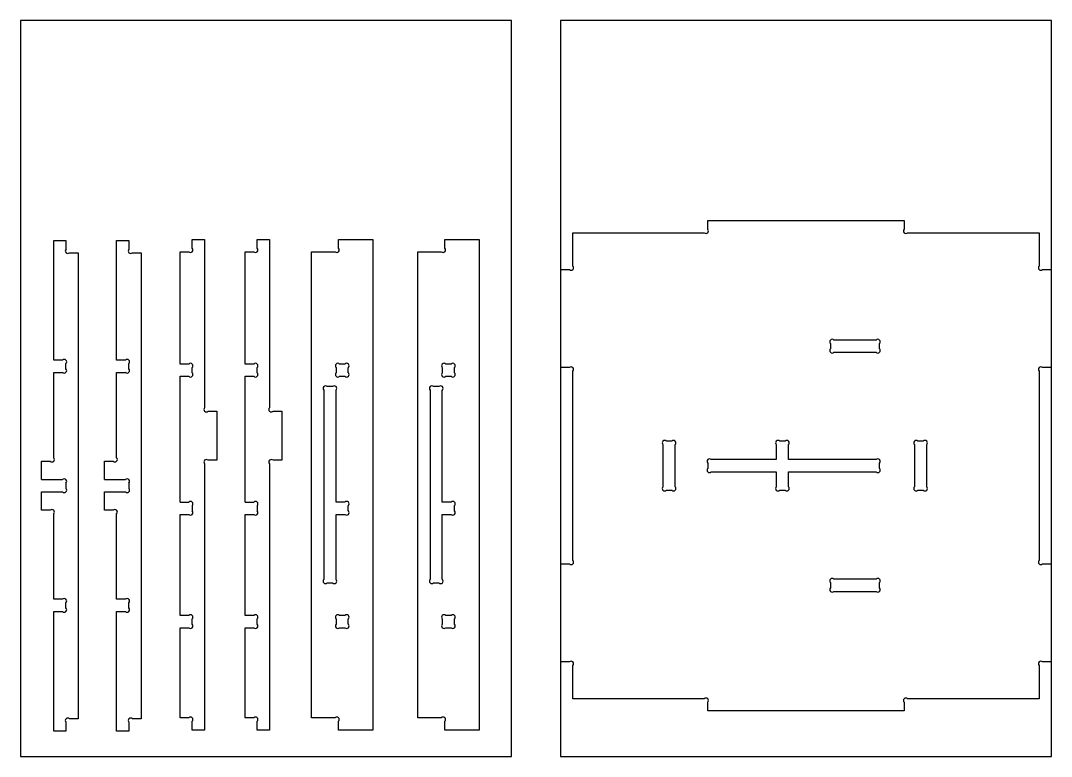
# Model space of a CAD drawing. Extents: x -220 to 640, y 0 to 300.
# Drawn here: x 220 to 640, y 0 to 300 of the extents above; entities that cross this region are included whole.
import ezdxf

# ---------------------------------------------------------------- set-up
doc = ezdxf.new("R2010")
doc.units = 0
doc.linetypes.add('CONTINUOUS2', pattern=[0])
doc.layers.get('0').update_dxf_attribs({"linetype": 'CONTINUOUS'})
doc.layers.add('FT_MACHINE', color=1, linetype='CONTINUOUS')

msp = doc.modelspace()

# ---------------------------------------------------------------- linework, layer by layer
at = {"linetype": 'CONTINUOUS2'}
for p, q in [((500, 214.93), (500, 218.52)), ((500, 218.52), (580, 218.52)), ((580, 218.52), (580, 214.93)), ((233.49, 161.59), (233.49, 210.34)), ((233.49, 210.34), (238.49, 210.34)), ((238.49, 210.34), (238.49, 206.75)), ((259.12, 161.59), (259.12, 210.34)), ((259.12, 210.34), (264.12, 210.34)), ((264.12, 210.34), (264.12, 206.75)), ((289.95, 207.18), (289.95, 210.76)), ((289.95, 210.76), (294.95, 210.76)), ((294.95, 210.76), (294.95, 142.18)), ((316.43, 207.18), (316.43, 210.76)), ((316.43, 210.76), (321.43, 210.76)), ((321.43, 210.76), (321.43, 142.18)), ((349.53, 210.76), (363.53, 210.76)), ((349.53, 207.18), (349.53, 210.76)), ((363.53, 210.76), (363.53, 10.76)), ((392.83, 210.76), (406.83, 210.76)), ((392.83, 207.18), (392.83, 210.76)), ((406.83, 210.76), (406.83, 10.76)), ((445, 199.93), (445, 213.52)), ((445, 213.52), (498.59, 213.52)), ((581.41, 213.52), (635, 213.52)), ((635, 213.52), (635, 199.93)), ((239.9, 205.34), (243.49, 205.34)), ((243.49, 205.34), (243.49, 15.34)), ((265.54, 205.34), (269.12, 205.34)), ((269.12, 205.34), (269.12, 15.34)), ((284.95, 159.98), (284.95, 205.76)), ((284.95, 205.76), (288.53, 205.76)), ((311.43, 159.98), (311.43, 205.76)), ((311.43, 205.76), (315.01, 205.76)), ((338.53, 15.76), (338.53, 205.76)), ((338.53, 205.76), (348.12, 205.76)), ((381.83, 15.76), (381.83, 205.76)), ((381.83, 205.76), (391.42, 205.76)), ((440, 198.52), (443.59, 198.52)), ((636.41, 198.52), (640, 198.52)), ((550, 168.35), (550, 166.18)), ((568.59, 169.77), (551.41, 169.77)), ((570, 166.18), (570, 168.35)), ((551.41, 164.77), (568.59, 164.77)), ((237.08, 161.59), (233.49, 161.59)), ((238.49, 158), (238.49, 160.18)), ((262.71, 161.59), (259.12, 161.59)), ((264.12, 158), (264.12, 160.18)), ((288.53, 159.98), (284.95, 159.98)), ((315.01, 159.98), (311.43, 159.98)), ((352.12, 159.98), (349.95, 159.98)), ((395.42, 159.98), (393.25, 159.98)), ((233.49, 156.59), (237.08, 156.59)), ((233.49, 121.75), (233.49, 156.59)), ((259.12, 156.59), (262.71, 156.59)), ((259.12, 121.75), (259.12, 156.59)), ((289.95, 156.39), (289.95, 158.56)), ((316.43, 156.39), (316.43, 158.56)), ((348.53, 158.56), (348.53, 156.39)), ((353.53, 156.39), (353.53, 158.56)), ((391.83, 158.56), (391.83, 156.39)), ((396.83, 156.39), (396.83, 158.56)), ((443.59, 158.52), (440, 158.52)), ((445, 79.93), (445, 157.1)), ((635, 157.1), (635, 79.93)), ((640, 158.52), (636.41, 158.52)), ((284.95, 154.98), (288.53, 154.98)), ((284.95, 103.67), (284.95, 154.98)), ((311.43, 154.98), (315.01, 154.98)), ((311.43, 103.67), (311.43, 154.98)), ((349.95, 154.98), (352.12, 154.98)), ((393.25, 154.98), (395.42, 154.98)), ((343.53, 149.35), (343.53, 72.18)), ((347.12, 150.76), (344.95, 150.76)), ((348.53, 103.67), (348.53, 149.35)), ((386.83, 149.35), (386.83, 72.18)), ((390.42, 150.76), (388.25, 150.76)), ((391.83, 103.67), (391.83, 149.35)), ((296.36, 140.76), (299.95, 140.76)), ((299.95, 140.76), (299.95, 120.76)), ((322.84, 140.76), (326.43, 140.76)), ((326.43, 140.76), (326.43, 120.76)), ((481.72, 127.1), (481.72, 109.93)), ((485.3, 128.52), (483.13, 128.52)), ((486.72, 109.93), (486.72, 127.1)), ((527.91, 127.1), (527.91, 121.02)), ((531.5, 128.52), (529.33, 128.52)), ((532.91, 121.02), (532.91, 127.1)), ((584.22, 127.1), (584.22, 109.93)), ((587.8, 128.52), (585.63, 128.52)), ((589.22, 109.93), (589.22, 127.1)), ((228.49, 120.34), (232.08, 120.34)), ((228.49, 112.84), (228.49, 120.34)), ((254.12, 120.34), (257.71, 120.34)), ((254.12, 112.84), (254.12, 120.34)), ((294.95, 119.35), (294.95, 10.76)), ((299.95, 120.76), (296.36, 120.76)), ((321.43, 119.35), (321.43, 10.76)), ((326.43, 120.76), (322.84, 120.76)), ((500, 119.6), (500, 117.43)), ((527.91, 121.02), (501.41, 121.02)), ((568.59, 121.02), (532.91, 121.02)), ((570, 117.43), (570, 119.6)), ((501.41, 116.02), (527.91, 116.02)), ((527.91, 116.02), (527.91, 109.93)), ((532.91, 109.93), (532.91, 116.02)), ((532.91, 116.02), (568.59, 116.02)), ((228.49, 112.84), (237.08, 112.84)), ((238.49, 111.43), (238.49, 109.25)), ((254.12, 112.84), (262.71, 112.84)), ((264.12, 111.43), (264.12, 109.25)), ((228.49, 100.34), (228.49, 107.84)), ((228.49, 107.84), (237.08, 107.84)), ((254.12, 100.34), (254.12, 107.84)), ((254.12, 107.84), (262.71, 107.84)), ((483.13, 108.52), (485.3, 108.52)), ((529.33, 108.52), (531.5, 108.52)), ((585.63, 108.52), (587.8, 108.52)), ((284.95, 103.67), (288.53, 103.67)), ((289.95, 102.26), (289.95, 100.09)), ((311.43, 103.67), (315.01, 103.67)), ((316.43, 102.26), (316.43, 100.09)), ((352.12, 103.67), (348.53, 103.67)), ((353.53, 100.09), (353.53, 102.26)), ((395.42, 103.67), (391.83, 103.67)), ((396.83, 100.09), (396.83, 102.26)), ((232.08, 100.34), (228.49, 100.34)), ((233.49, 64.09), (233.49, 98.93)), ((257.71, 100.34), (254.12, 100.34)), ((259.12, 64.09), (259.12, 98.93)), ((284.95, 57.48), (284.95, 98.67)), ((284.95, 98.67), (288.53, 98.67)), ((311.43, 57.48), (311.43, 98.67)), ((311.43, 98.67), (315.01, 98.67)), ((348.53, 72.18), (348.53, 98.67)), ((348.53, 98.67), (352.12, 98.67)), ((391.83, 72.18), (391.83, 98.67)), ((391.83, 98.67), (395.42, 98.67)), ((440, 78.52), (443.59, 78.52)), ((636.41, 78.52), (640, 78.52)), ((568.59, 72.27), (551.41, 72.27)), ((344.95, 70.76), (347.12, 70.76)), ((388.25, 70.76), (390.42, 70.76)), ((550, 70.85), (550, 68.68)), ((551.41, 67.27), (568.59, 67.27)), ((570, 68.68), (570, 70.85)), ((237.08, 64.09), (233.49, 64.09)), ((262.71, 64.09), (259.12, 64.09)), ((233.49, 10.34), (233.49, 59.09)), ((233.49, 59.09), (237.08, 59.09)), ((238.49, 60.5), (238.49, 62.68)), ((259.12, 10.34), (259.12, 59.09)), ((259.12, 59.09), (262.71, 59.09)), ((264.12, 60.5), (264.12, 62.68)), ((288.53, 57.48), (284.95, 57.48)), ((289.95, 53.89), (289.95, 56.06)), ((315.01, 57.48), (311.43, 57.48)), ((316.43, 53.89), (316.43, 56.06)), ((348.53, 56.06), (348.53, 53.89)), ((352.12, 57.48), (349.95, 57.48)), ((353.53, 53.89), (353.53, 56.06)), ((391.83, 56.06), (391.83, 53.89)), ((395.42, 57.48), (393.25, 57.48)), ((396.83, 53.89), (396.83, 56.06)), ((284.95, 15.76), (284.95, 52.48)), ((284.95, 52.48), (288.53, 52.48)), ((311.43, 15.76), (311.43, 52.48)), ((311.43, 52.48), (315.01, 52.48)), ((349.95, 52.48), (352.12, 52.48)), ((393.25, 52.48), (395.42, 52.48)), ((443.59, 38.52), (440, 38.52)), ((640, 38.52), (636.41, 38.52)), ((445, 23.52), (445, 37.1)), ((635, 37.1), (635, 23.52)), ((498.59, 23.52), (445, 23.52)), ((500, 18.52), (500, 22.1)), ((580, 22.1), (580, 18.52)), ((635, 23.52), (581.41, 23.52)), ((580, 18.52), (500, 18.52)), ((238.49, 13.93), (238.49, 10.34)), ((243.49, 15.34), (239.9, 15.34)), ((264.12, 13.93), (264.12, 10.34)), ((269.12, 15.34), (265.54, 15.34)), ((288.53, 15.76), (284.95, 15.76)), ((289.95, 10.76), (289.95, 14.35)), ((315.01, 15.76), (311.43, 15.76)), ((316.43, 10.76), (316.43, 14.35)), ((348.12, 15.76), (338.53, 15.76)), ((349.53, 10.76), (349.53, 14.35)), ((391.42, 15.76), (381.83, 15.76)), ((392.83, 10.76), (392.83, 14.35)), ((238.49, 10.34), (233.49, 10.34)), ((264.12, 10.34), (259.12, 10.34)), ((294.95, 10.76), (289.95, 10.76)), ((321.43, 10.76), (316.43, 10.76)), ((363.53, 10.76), (349.53, 10.76)), ((406.83, 10.76), (392.83, 10.76))]:
    msp.add_line(p, q, dxfattribs=at)
for centre, start, end in [((499.29, 214.22), 225, 45), ((580.71, 214.22), 135, 315), ((239.2, 206.05), 135, 315), ((264.83, 206.05), 135, 315), ((289.24, 206.47), 225, 45), ((315.72, 206.47), 225, 45), ((348.83, 206.47), 225, 45), ((392.13, 206.47), 225, 45), ((444.29, 199.22), 225, 45), ((635.71, 199.22), 135, 315), ((550.71, 169.06), 45, 225), ((569.29, 169.06), 315, 135), ((550.71, 165.47), 135, 315), ((569.29, 165.47), 225, 45), ((237.78, 160.88), 315, 135), ((263.42, 160.88), 315, 135), ((289.24, 159.27), 315, 135), ((315.72, 159.27), 315, 135), ((349.24, 159.27), 45, 225), ((352.83, 159.27), 315, 135), ((392.54, 159.27), 45, 225), ((396.13, 159.27), 315, 135), ((237.78, 157.3), 225, 45), ((263.42, 157.3), 225, 45), ((289.24, 155.68), 225, 45), ((315.72, 155.68), 225, 45), ((349.24, 155.68), 135, 315), ((352.83, 155.68), 225, 45), ((392.54, 155.68), 135, 315), ((396.13, 155.68), 225, 45), ((444.29, 157.81), 315, 135), ((635.71, 157.81), 45, 225), ((344.24, 150.05), 45, 225), ((347.83, 150.05), 315, 135), ((387.54, 150.05), 45, 225), ((391.13, 150.05), 315, 135), ((295.66, 141.47), 135, 315), ((322.13, 141.47), 135, 315), ((482.42, 127.81), 45, 225), ((486.01, 127.81), 315, 135), ((528.62, 127.81), 45, 225), ((532.21, 127.81), 315, 135), ((584.92, 127.81), 45, 225), ((588.51, 127.81), 315, 135), ((232.78, 121.05), 225, 45), ((258.42, 121.05), 225, 45), ((295.66, 120.05), 45, 225), ((322.13, 120.05), 45, 225), ((500.71, 120.31), 45, 225), ((569.29, 120.31), 315, 135), ((500.71, 116.72), 135, 315), ((569.29, 116.72), 225, 45), ((237.78, 112.13), 315, 135), ((237.78, 108.55), 225, 45), ((263.42, 112.13), 315, 135), ((263.42, 108.55), 225, 45), ((482.42, 109.22), 135, 315), ((486.01, 109.22), 225, 45), ((528.62, 109.22), 135, 315), ((532.21, 109.22), 225, 45), ((584.92, 109.22), 135, 315), ((588.51, 109.22), 225, 45), ((289.24, 102.97), 315, 135), ((315.72, 102.97), 315, 135), ((352.83, 102.97), 315, 135), ((396.13, 102.97), 315, 135), ((232.78, 99.63), 315, 135), ((258.42, 99.63), 315, 135), ((289.24, 99.38), 225, 45), ((315.72, 99.38), 225, 45), ((352.83, 99.38), 225, 45), ((396.13, 99.38), 225, 45), ((444.29, 79.22), 225, 45), ((635.71, 79.22), 135, 315), ((344.24, 71.47), 135, 315), ((347.83, 71.47), 225, 45), ((387.54, 71.47), 135, 315), ((391.13, 71.47), 225, 45), ((550.71, 71.56), 45, 225), ((569.29, 71.56), 315, 135), ((550.71, 67.97), 135, 315), ((569.29, 67.97), 225, 45), ((237.78, 63.38), 315, 135), ((263.42, 63.38), 315, 135), ((237.78, 59.8), 225, 45), ((263.42, 59.8), 225, 45), ((289.24, 56.77), 315, 135), ((315.72, 56.77), 315, 135), ((349.24, 56.77), 45, 225), ((352.83, 56.77), 315, 135), ((392.54, 56.77), 45, 225), ((396.13, 56.77), 315, 135), ((289.24, 53.18), 225, 45), ((315.72, 53.18), 225, 45), ((349.24, 53.18), 135, 315), ((352.83, 53.18), 225, 45), ((392.54, 53.18), 135, 315), ((396.13, 53.18), 225, 45), ((444.29, 37.81), 315, 135), ((635.71, 37.81), 45, 225), ((499.29, 22.81), 315, 135), ((580.71, 22.81), 45, 225), ((239.2, 14.63), 45, 225), ((264.83, 14.63), 45, 225), ((289.24, 15.05), 315, 135), ((315.72, 15.05), 315, 135), ((348.83, 15.05), 315, 135), ((392.13, 15.05), 315, 135)]:
    msp.add_arc(centre, 1, start, end, dxfattribs=at)
at = {"layer": 'FT_MACHINE', "linetype": 'CONTINUOUS2'}
for p, q in [((420, 300), (220, 300)), ((220, 300), (220, 0)), ((420, 0), (420, 300)), ((640, 300), (440, 300)), ((440, 300), (440, 0)), ((640, 0), (640, 300)), ((220, 0), (420, 0)), ((440, 0), (640, 0))]:
    msp.add_line(p, q, dxfattribs=at)

doc.saveas('drawing.dxf')
